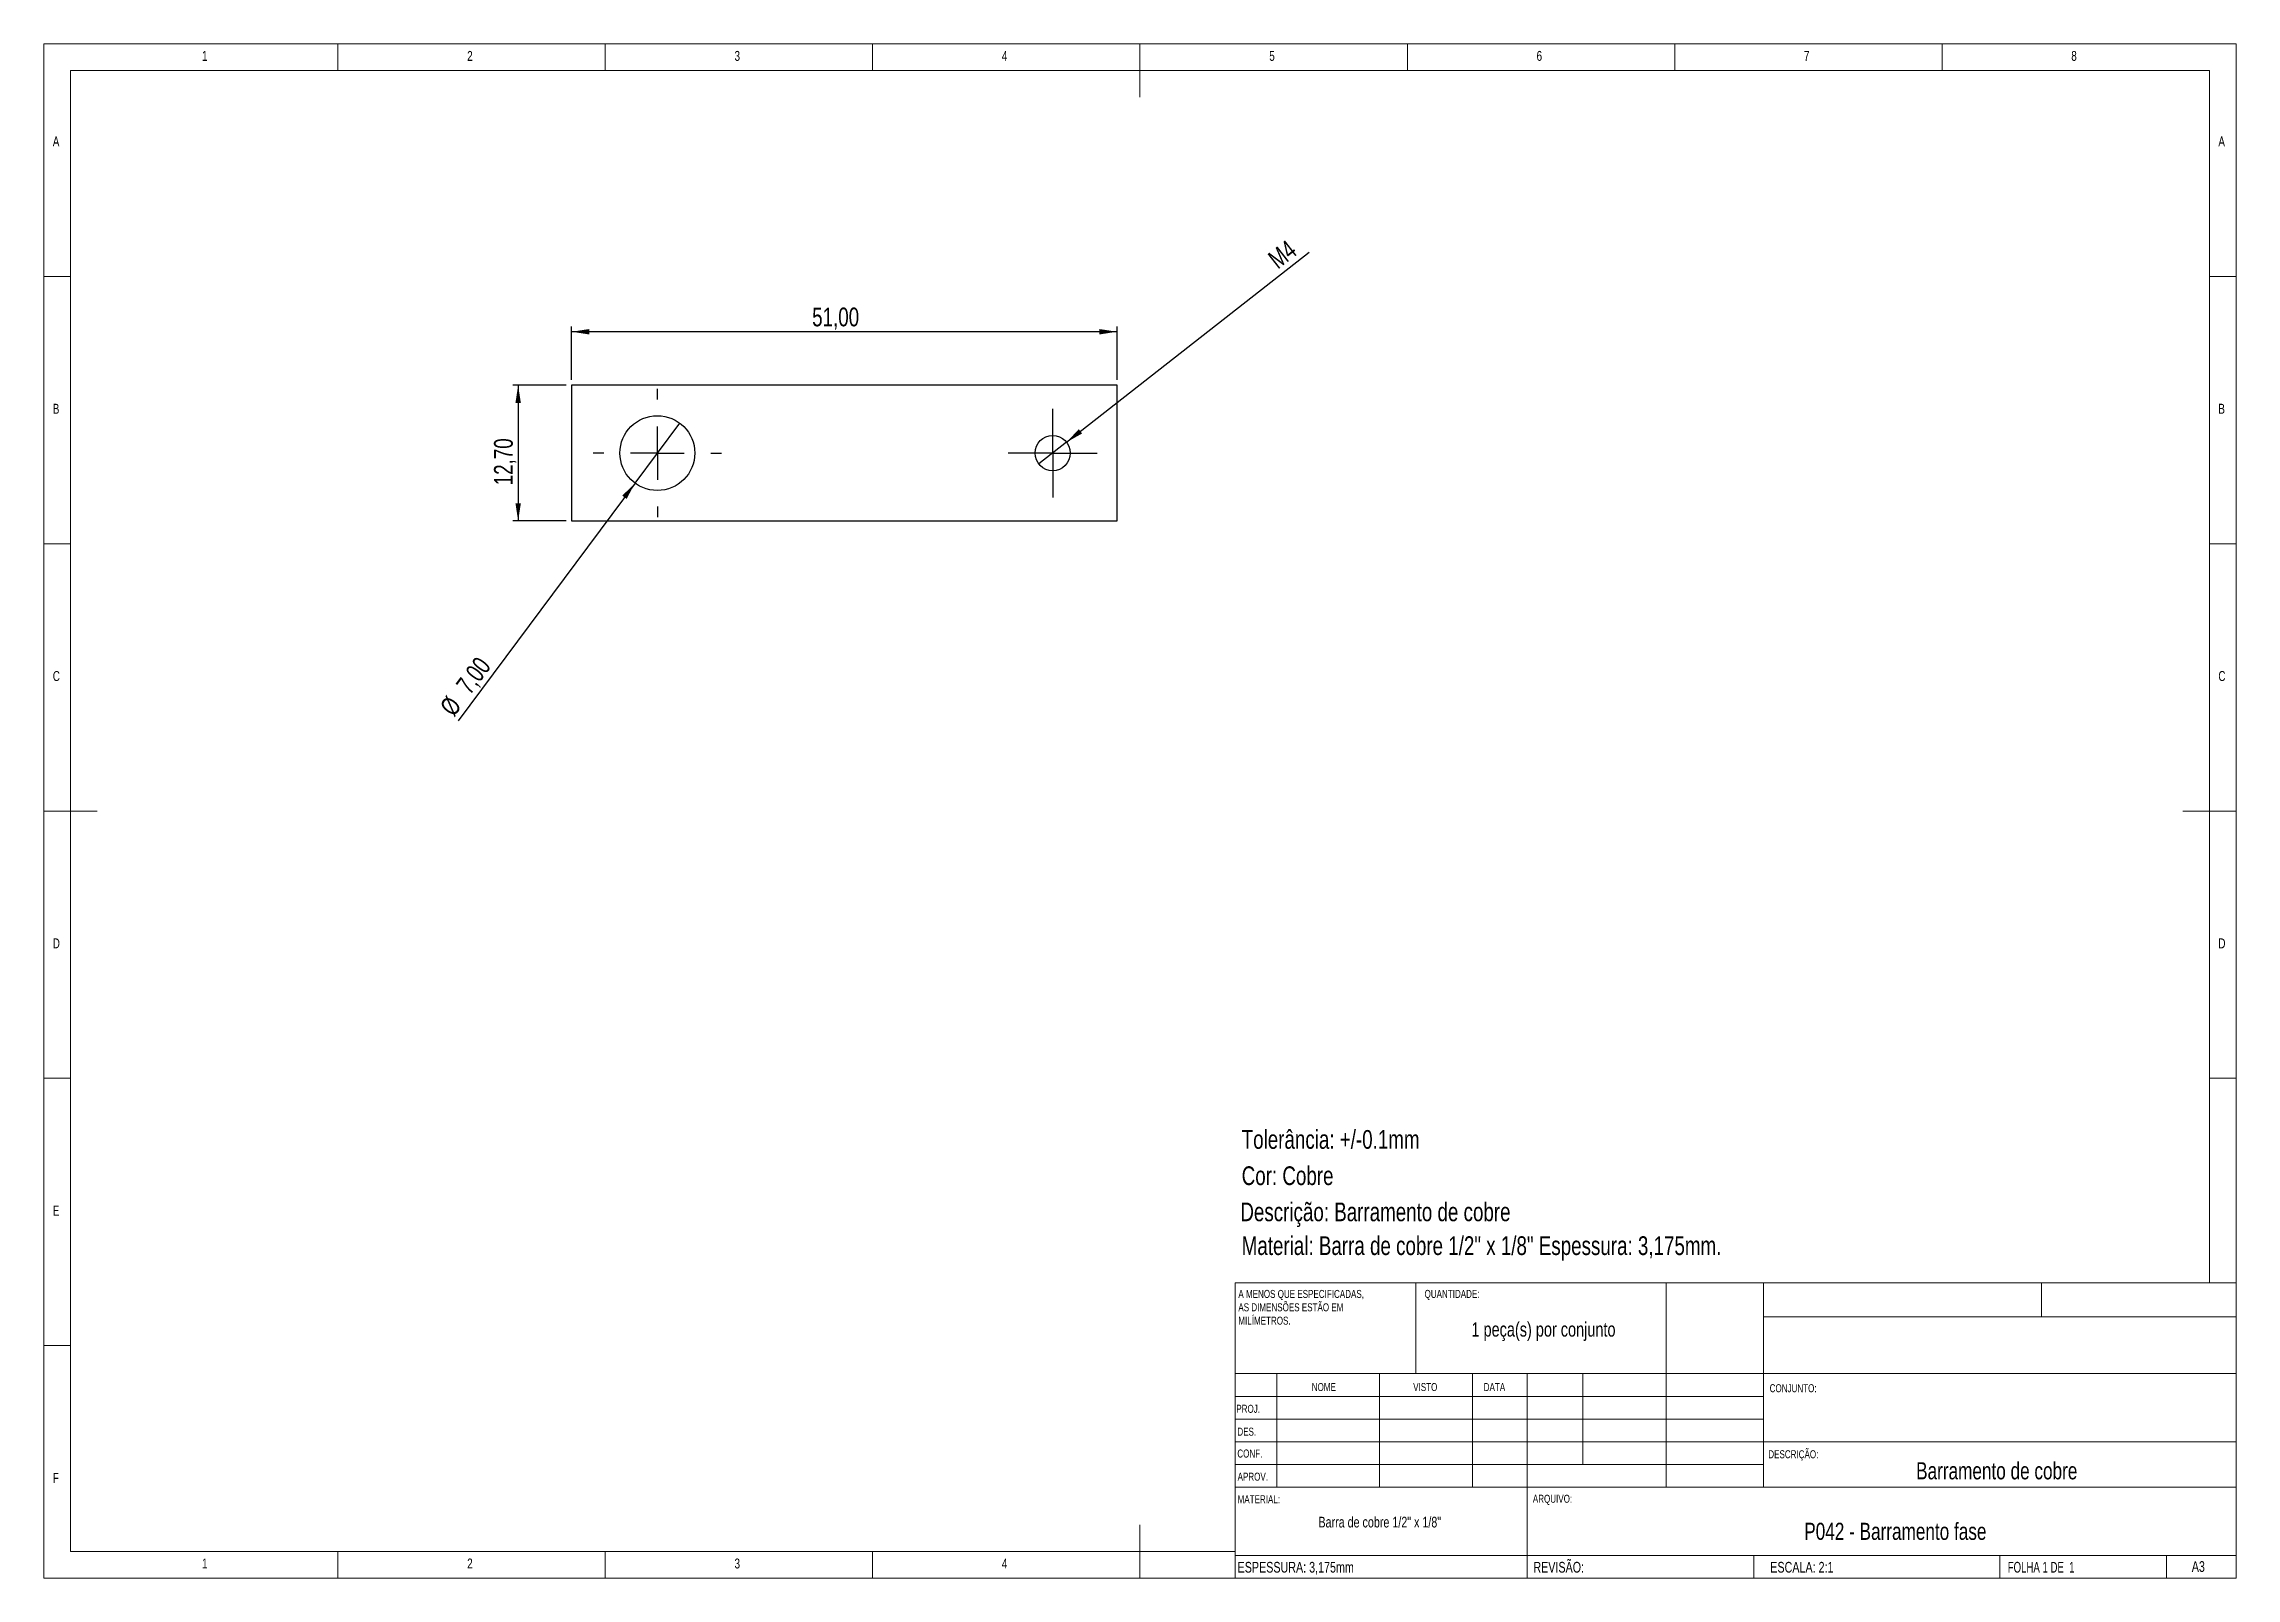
# Model space of a CAD drawing. Header units: millimetres. Extents: x 5 to 415, y 5 to 292.
import ezdxf

# ---------------------------------------------------------------- set-up
doc = ezdxf.new("R2010")
doc.units = ezdxf.units.MM
doc.layers.add('CAMADA_1', color=179, linetype='Continuous')
doc.layers.add('FORMAT', color=7, linetype='Continuous')
doc.styles.add('SLDTEXTSTYLE0', font='TXT', dxfattribs={"width": 0.75})
doc.styles.add('SLDTEXTSTYLE1', font='TXT', dxfattribs={"width": 0.673077})
doc.dimstyles.new('SLDDIMSTYLE0', dxfattribs={"dimtxt": 3.5, "dimasz": 3.302, "dimexe": 0, "dimexo": 0.0625, "dimgap": 0.875, "dimtad": 1, "dimlfac": 0.5, "dimrnd": 1e-09, "dimzin": 12, "dimdsep": 46, "dimtxsty": 'SLDTEXTSTYLE0', "dimblk1": 'NONE', "dimsah": 1, "dimcen": 0, "dimadec": 0, "dimazin": 3, "dimtfac": 1, "dimtmove": 0, "dimatfit": 3, "dimldrblk": 'NONE', "dimfxl": 1, "dimfrac": 2, "dimtolj": 1, "dimtzin": 12, "dimarcsym": 0})
doc.dimstyles.new('SLDDIMSTYLE1', dxfattribs={"dimtxt": 3.5, "dimasz": 3.302, "dimexe": 0, "dimexo": 0.0625, "dimgap": 0.875, "dimtad": 1, "dimlfac": 0.5, "dimrnd": 1e-09, "dimzin": 12, "dimdsep": 46, "dimtxsty": 'SLDTEXTSTYLE0', "dimblk1": 'NONE', "dimsah": 1, "dimcen": 0, "dimadec": 0, "dimazin": 3, "dimtfac": 1, "dimtmove": 0, "dimatfit": 3, "dimldrblk": 'NONE', "dimfxl": 1, "dimfrac": 2, "dimtolj": 1, "dimtzin": 12, "dimarcsym": 0})
doc.dimstyles.new('SLDDIMSTYLE2', dxfattribs={"dimtxt": 3.5, "dimasz": 3.302, "dimexe": 0, "dimexo": 0.0625, "dimgap": 0.875, "dimtad": 1, "dimlfac": 0.5, "dimrnd": 1e-09, "dimzin": 12, "dimdsep": 46, "dimtxsty": 'SLDTEXTSTYLE0', "dimsah": 1, "dimcen": 0.09, "dimadec": 0, "dimazin": 3, "dimtfac": 1, "dimtofl": 0, "dimtmove": 0, "dimatfit": 3, "dimfxl": 1, "dimfrac": 2, "dimtolj": 1, "dimtzin": 12, "dimarcsym": 0})
doc.dimstyles.new('SLDDIMSTYLE3', dxfattribs={"dimtxt": 3.5, "dimasz": 3.302, "dimexe": 0, "dimexo": 0.0625, "dimgap": 0.875, "dimtad": 1, "dimlfac": 0.5, "dimrnd": 1e-09, "dimzin": 12, "dimdsep": 46, "dimtxsty": 'SLDTEXTSTYLE0', "dimsah": 1, "dimcen": 0.09, "dimadec": 0, "dimazin": 3, "dimtfac": 1, "dimtmove": 0, "dimatfit": 0, "dimfxl": 1, "dimfrac": 2, "dimtolj": 1, "dimtzin": 12, "dimarcsym": 0})

# ---------------------------------------------------------------- blocks, each defined once
blk = doc.blocks.new('SW_NOTE_0')
at = {"color": 0, "linetype": 'Continuous', "lineweight": 0, "char_height": 1.5, "attachment_point": 1, "style": 'SLDTEXTSTYLE0'}
for s, insert in [('A MENOS QUE ESPECIFICADAS,', (0, 1.93)), ('AS DIMENSÕES ESTÃO EM', (0, -0.57)), ('MILÍMETROS.', (0, -3.07))]:
    blk.add_mtext(s, dxfattribs=dict(at, insert=insert))
blk = doc.blocks.new('_D')
at = {"layer": 'CAMADA_1'}
for q in [(241.66, 253.06), (191.07, 213.41)]:
    blk.add_line((196.27, 217.48), q, dxfattribs=at)
blk.add_solid([(196.27, 217.48), (199.18, 219.12), (198.55, 219.92)], dxfattribs=at)
at = {"layer": 'CAMADA_1', "insert": (233.62, 252.49), "char_height": 3.5, "attachment_point": 1, "rotation": 38.0867, "style": 'SLDTEXTSTYLE0'}
blk.add_mtext('M4', dxfattribs=at)
blk = doc.blocks.new('_NONE')
blk = doc.blocks.new('_D_1')
at = {"layer": 'CAMADA_1'}
for q in [(123.91, 221.06), (82.46, 165.37)]:
    blk.add_line((115.56, 209.83), q, dxfattribs=at)
blk.add_solid([(115.56, 209.83), (113.18, 207.49), (113.99, 206.88)], dxfattribs=at)
at = {"layer": 'CAMADA_1', "char_height": 3.5, "attachment_point": 1, "rotation": 53.339, "style": 'SLDTEXTSTYLE0'}
for s, insert in [('7,00', (81.89, 172.16)), ('%%c', (78.85, 168.07))]:
    blk.add_mtext(s, dxfattribs=dict(at, insert=insert))
blk = doc.blocks.new('_D_2')
at = {"layer": 'CAMADA_1'}
for p, q in [((103.7, 229.15), (103.7, 239.15)), ((205.7, 238.15), (103.7, 238.15)), ((205.7, 229.15), (205.7, 239.15))]:
    blk.add_line(p, q, dxfattribs=at)
for points in [[(103.7, 238.15), (107.01, 237.64), (107.01, 238.65)], [(205.7, 238.15), (202.4, 238.65), (202.4, 237.64)]]:
    blk.add_solid(points, dxfattribs=at)
at = {"layer": 'CAMADA_1', "insert": (148.69, 242.66), "char_height": 3.5, "attachment_point": 1, "style": 'SLDTEXTSTYLE0'}
blk.add_mtext('51,00', dxfattribs=at)
blk = doc.blocks.new('_D_3')
at = {"layer": 'CAMADA_1'}
for p, q in [((102.7, 228.15), (92.7, 228.15)), ((93.7, 228.15), (93.7, 202.75)), ((102.7, 202.75), (92.7, 202.75))]:
    blk.add_line(p, q, dxfattribs=at)
for points in [[(93.7, 228.15), (93.2, 224.84), (94.21, 224.84)], [(93.7, 202.75), (94.21, 206.05), (93.2, 206.05)]]:
    blk.add_solid(points, dxfattribs=at)
at = {"layer": 'CAMADA_1', "insert": (89.19, 209.43), "char_height": 3.5, "attachment_point": 1, "rotation": 90, "style": 'SLDTEXTSTYLE0'}
blk.add_mtext('12,70', dxfattribs=at)
blk = doc.blocks.new('SW_CENTERMARKSYMBOL_0')
at = {"layer": 'CAMADA_1', "color": 0}
for p, q in [((0, 5), (0, 8.3)), ((0, 0), (0, 5)), ((-5, 0), (-8.3, 0)), ((0, 0), (-5, 0)), ((0, 0), (0, -5)), ((0, 0), (5, 0)), ((5, 0), (8.3, 0)), ((0, -5), (0, -8.3))]:
    blk.add_line(p, q, dxfattribs=at)
blk = doc.blocks.new('SW_CENTERMARKSYMBOL_1')
at = {"layer": 'CAMADA_1', "color": 0}
for p, q in [((0, 10), (0, 12)), ((0, 0), (0, 5)), ((-10, 0), (-12, 0)), ((0, 0), (-5, 0)), ((0, 0), (0, -5)), ((0, 0), (5, 0)), ((10, 0), (12, 0)), ((0, -10), (0, -12))]:
    blk.add_line(p, q, dxfattribs=at)

msp = doc.modelspace()

# ---------------------------------------------------------------- linework, layer by layer
at = {"color": 7, "linetype": 'Continuous', "lineweight": 18}
for p, q in [((415, 292), (5, 292)), ((5, 292), (5, 5)), ((60, 287), (60, 292)), ((110, 292), (110, 287)), ((160, 287), (160, 292)), ((210, 292), (210, 282)), ((260, 287), (260, 292)), ((310, 292), (310, 287)), ((360, 287), (360, 292)), ((415, 5), (415, 292)), ((410, 287), (10, 287)), ((10, 287), (10, 10)), ((410, 287), (410, 60.25)), ((10, 248.5), (5, 248.5)), ((415, 248.5), (410, 248.5)), ((5, 198.5), (10, 198.5)), ((410, 198.5), (415, 198.5)), ((5, 148.5), (15, 148.5)), ((415, 148.5), (405, 148.5)), ((5, 98.5), (10, 98.5)), ((410, 98.5), (415, 98.5)), ((227.8, 60.25), (415, 60.25)), ((227.8, 60.25), (227.8, 5)), ((261.597, 43.254), (261.594, 60.25)), ((308.4, 60.25), (308.4, 22)), ((326.6, 60.25), (326.6, 22.015)), ((378.6, 53.875), (378.6, 60.25)), ((415, 53.875), (326.6, 53.875)), ((10, 48.5), (5, 48.5)), ((415, 43.254), (227.8, 43.254)), ((235.6, 43.251), (235.6, 22.009)), ((254.791, 43.254), (254.791, 22.009)), ((272.199, 43.257), (272.199, 22.009)), ((282.4, 5.004), (282.4, 43.254)), ((292.8, 26.25), (292.8, 43.25)), ((326.6, 39), (227.8, 39)), ((326.6, 34.75), (227.8, 34.75)), ((326.6, 30.5), (227.8, 30.5)), ((326.6, 30.5), (415, 30.5)), ((326.6, 26.25), (227.8, 26.25)), ((282.4, 22.009), (227.8, 22.009)), ((282.4, 22.009), (415, 22.029)), ((210, 5), (210, 15)), ((10, 10), (227.8, 10)), ((60, 5), (60, 10)), ((110, 10), (110, 5)), ((160, 5), (160, 10)), ((227.8, 9.25), (415, 9.25)), ((324.777, 9.25), (324.777, 5)), ((370.8, 5), (370.8, 9.25)), ((402, 5), (402, 9.25)), ((5, 5), (415, 5))]:
    msp.add_line(p, q, dxfattribs=at)
at = {"color": 7, "linetype": 'Continuous', "lineweight": 25}
for p, q in [((205.705, 228.147), (103.705, 228.147)), ((103.705, 228.147), (103.705, 202.747)), ((205.705, 202.747), (205.705, 228.147)), ((103.705, 202.747), (205.705, 202.747))]:
    msp.add_line(p, q, dxfattribs=at)
for centre, radius in [((119.735, 215.447), 7), ((193.67, 215.447), 3.3)]:
    msp.add_circle(centre, radius, dxfattribs=at)

# ---------------------------------------------------------------- block references
at = {"color": 7, "linetype": 'Continuous', "lineweight": 0}
msp.add_blockref('SW_NOTE_0', (228.394, 56.987), dxfattribs=at)
at = {"layer": 'CAMADA_1'}
for name, p in [('SW_CENTERMARKSYMBOL_1', (119.735, 215.447)), ('SW_CENTERMARKSYMBOL_0', (193.67, 215.447))]:
    msp.add_blockref(name, p, dxfattribs=at)

# ---------------------------------------------------------------- texts
at = {"color": 7, "linetype": 'Continuous', "lineweight": 0}
for s, insert, char_height, attachment_point, style in [('1', (34.583, 290.668), 1.852, 1, 'SLDTEXTSTYLE0'), ('2', (84.167, 290.668), 1.852, 1, 'SLDTEXTSTYLE0'), ('3', (134.167, 290.668), 1.852, 1, 'SLDTEXTSTYLE0'), ('4', (184.167, 290.668), 1.852, 1, 'SLDTEXTSTYLE0'), ('5', (234.167, 290.668), 1.852, 1, 'SLDTEXTSTYLE0'), ('6', (284.167, 290.668), 1.852, 1, 'SLDTEXTSTYLE0'), ('7', (334.167, 290.668), 1.852, 1, 'SLDTEXTSTYLE0'), ('8', (384.167, 290.668), 1.852, 1, 'SLDTEXTSTYLE0'), ('A', (6.667, 274.668), 1.852, 1, 'SLDTEXTSTYLE0'), ('A', (411.667, 274.668), 1.852, 1, 'SLDTEXTSTYLE0'), ('B', (6.667, 224.668), 1.852, 1, 'SLDTEXTSTYLE0'), ('B', (411.667, 224.668), 1.852, 1, 'SLDTEXTSTYLE0'), ('C', (6.667, 174.668), 1.852, 1, 'SLDTEXTSTYLE0'), ('C', (411.667, 174.668), 1.852, 1, 'SLDTEXTSTYLE0'), ('D', (6.667, 124.668), 1.852, 1, 'SLDTEXTSTYLE0'), ('D', (411.667, 124.668), 1.852, 1, 'SLDTEXTSTYLE0'), ('E', (6.667, 74.668), 1.852, 1, 'SLDTEXTSTYLE0'), ('QUANTIDADE:', (263.217, 58.921), 1.5, 1, 'SLDTEXTSTYLE0'), ('1 peça(s) por conjunto', (285.461, 52.882), 2.7, 2, 'SLDTEXTSTYLE0'), ('NOME', (242.122, 41.501), 1.5, 1, 'SLDTEXTSTYLE0'), ('VISTO', (261.093, 41.501), 1.5, 1, 'SLDTEXTSTYLE0'), ('DATA', (274.288, 41.501), 1.5, 1, 'SLDTEXTSTYLE0'), ('CONJUNTO:', (327.756, 41.278), 1.5, 1, 'SLDTEXTSTYLE0'), ('PROJ.', (228.012, 37.43), 1.5, 1, 'SLDTEXTSTYLE0'), ('DES.', (228.21, 33.154), 1.5, 1, 'SLDTEXTSTYLE0'), ('CONF.', (228.202, 29.064), 1.5, 1, 'SLDTEXTSTYLE0'), ('DESCRIÇÃO:', (327.504, 28.93), 1.5, 1, 'SLDTEXTSTYLE0'), ('F', (6.667, 24.668), 1.852, 1, 'SLDTEXTSTYLE0'), ('APROV.', (228.255, 24.734), 1.5, 1, 'SLDTEXTSTYLE0'), ('Barramento de cobre', (370.225, 26.684), 3.2, 2, 'SLDTEXTSTYLE0'), ('MATERIAL:', (228.255, 20.505), 1.5, 1, 'SLDTEXTSTYLE0'), ('ARQUIVO:', (283.468, 20.604), 1.5, 1, 'SLDTEXTSTYLE0'), ('Barra de cobre 1/2" x 1/8"', (254.841, 16.485), 2, 2, 'SLDTEXTSTYLE0'), ('P042 - Barramento fase', (351.264, 15.363), 3.2, 2, 'SLDTEXTSTYLE0'), ('1', (34.583, 8.668), 1.852, 1, 'SLDTEXTSTYLE0'), ('2', (84.167, 8.668), 1.852, 1, 'SLDTEXTSTYLE0'), ('3', (134.167, 8.668), 1.852, 1, 'SLDTEXTSTYLE0'), ('4', (184.167, 8.668), 1.852, 1, 'SLDTEXTSTYLE0'), ('REVISÃO:', (283.571, 8.045), 2, 1, 'SLDTEXTSTYLE0'), ('A3', (406.701, 8.178), 2, 1, 'SLDTEXTSTYLE0'), ('ESPESSURA: 3,175mm', (228.255, 8.044), 2, 1, 'SLDTEXTSTYLE0'), ('ESCALA: 2:1', (327.874, 8.045), 2, 1, 'SLDTEXTSTYLE0'), ('FOLHA 1 DE  1', (372.278, 8.045), 2, 1, 'SLDTEXTSTYLE1')]:
    msp.add_mtext(s, dxfattribs=dict(at, insert=insert, char_height=char_height, attachment_point=attachment_point, style=style))
at = {"layer": 'CAMADA_1', "insert": (229.02, 88.816), "char_height": 3.5, "attachment_point": 1, "style": 'SLDTEXTSTYLE0'}
msp.add_mtext('Tolerância: +/-0.1mm', dxfattribs=at)
at = {"layer": 'FORMAT', "char_height": 3.5, "attachment_point": 1, "style": 'SLDTEXTSTYLE0'}
for s, insert in [('Cor: Cobre', (229.02, 82.032)), ('Descrição: Barramento de cobre', (228.767, 75.266)), ('Material: Barra de cobre 1/2" x 1/8" Espessura: 3,175mm.', (229.02, 68.945))]:
    msp.add_mtext(s, dxfattribs=dict(at, insert=insert))

# ---------------------------------------------------------------- dimensions: what is measured, and where the dimension line sits
at = {"layer": 'CAMADA_1'}
dim = msp.add_diameter_dim_2p(p1=(191.072, 213.411), p2=(196.267, 217.483), text='M4', dimstyle='SLDDIMSTYLE0', override={"dimpost": '<>'}, dxfattribs=at)
dim.commit()
dim.dimension.update_dxf_attribs({"geometry": '_D', "text_midpoint": (239.082, 251.038), "dimtype": 163})
dim = msp.add_linear_dim(base=(103.705, 238.147), p1=(205.705, 228.147), p2=(103.705, 228.147), dimstyle='SLDDIMSTYLE2', dxfattribs=at)
dim.commit()
dim.dimension.update_dxf_attribs({"geometry": '_D_2', "text_midpoint": (154.705, 238.147), "dimtype": 160})
dim = msp.add_linear_dim(base=(93.705, 202.747), p1=(103.705, 228.147), p2=(103.705, 202.747), angle=90, dimstyle='SLDDIMSTYLE3', dxfattribs=at)
dim.commit()
dim.dimension.update_dxf_attribs({"geometry": '_D_3', "text_midpoint": (93.705, 215.447), "dimtype": 160})
dim = msp.add_diameter_dim_2p(p1=(123.914, 221.062), p2=(115.555, 209.832), dimstyle='SLDDIMSTYLE1', dxfattribs=at)
dim.commit()
dim.dimension.update_dxf_attribs({"geometry": '_D_1', "text_midpoint": (86.74, 171.118), "dimtype": 163})

doc.saveas('drawing.dxf')
